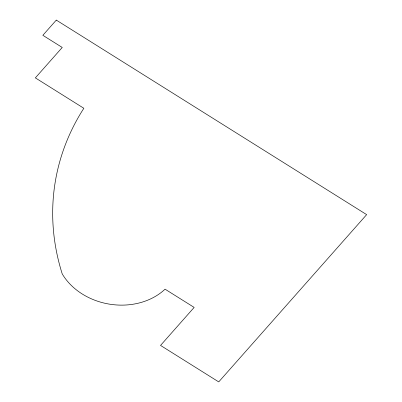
<?xml version="1.0" encoding="UTF-8"?>
<svg xmlns="http://www.w3.org/2000/svg" width="402" height="402" viewBox="0 0 402 402"><rect width="100%" height="100%" fill="white"/><g stroke="black" fill="none" stroke-linecap="round" stroke-linejoin="round"><path stroke-width="0.6" d="M56.295 20.1L42.848 35.306L62.245 47.466L35.351 77.877L83.842 108.274A286.405 233.456 9.7 0 0 62.23 273.908A62.024 50.557 9.7 0 0 165.061 289.174L194.156 307.409L160.539 345.424L218.728 381.9L366.649 214.628L56.295 20.1"/></g></svg>
